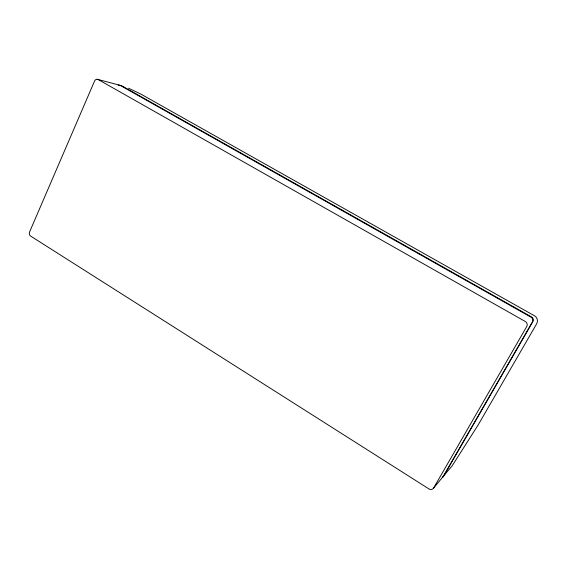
<?xml version="1.0" encoding="UTF-8"?>
<svg xmlns="http://www.w3.org/2000/svg" width="586" height="586" viewBox="0 0 586 586"><rect width="100%" height="100%" fill="white"/><g stroke="black" fill="none" stroke-linecap="round" stroke-linejoin="round"><path stroke-width="0.88" d="M433.633 487.999L526.755 326.483A3.699 3.604 23.3 0 0 525.334 321.524L98.236 79.571A3.223 2.747 -85.1 0 0 94.536 81.095L29.571 231.99A3.062 2.571 85 0 0 30.706 236.136L428.996 488.958A3.56 3.274 46.7 0 0 433.633 487.999L443.097 476.652L532.418 321.941A3.538 3.45 20.4 0 0 531.062 317.209L120.203 85.38A3.098 2.659 -84.8 0 0 118.174 85.256M442.965 476.733A3.391 3.142 45.7 0 0 443.785 475.825L532.835 321.611A3.523 3.435 20.2 0 0 531.48 316.894L121.822 85.812A3.091 2.659 -84.7 0 0 119.793 85.681M443.785 475.825L452.253 465.672L478.154 424.96L536.63 323.86C538.138 321.37 537.472 317.619 534.93 316.044L140.852 94.082L128.546 88.208M97.203 79.264L119.207 85.087M443.097 476.652A3.406 3.15 45.8 0 1 442.269 477.568"/></g></svg>
